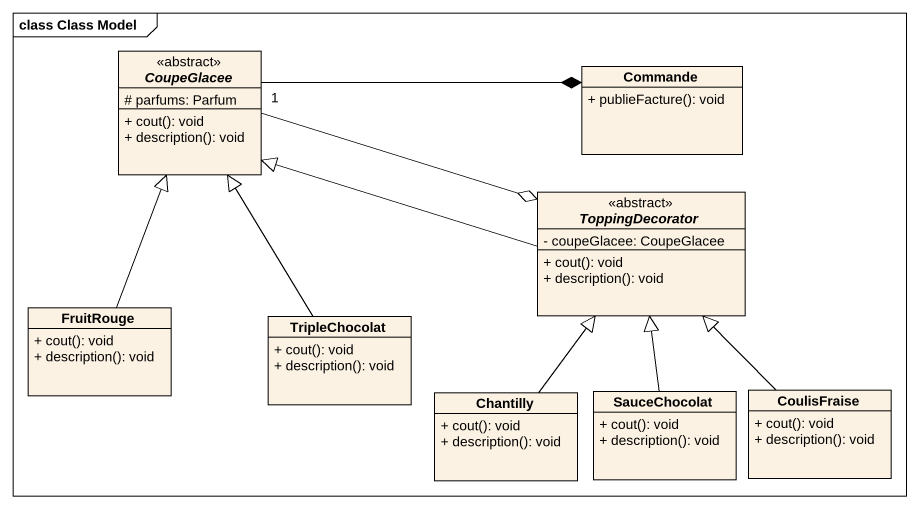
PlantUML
@startuml
mainframe class Class Model
hide circle
hide empty members
skinparam classAttributeIconSize 0
abstract class CoupeGlacee <<abstract>> {
  # parfums: Parfum
  + cout(): void
  + description(): void
}
class Commande {
  + publieFacture(): void
}
abstract class ToppingDecorator <<abstract>> {
  - coupeGlacee: CoupeGlacee
  + cout(): void
  + description(): void
}
class FruitRouge {
  + cout(): void
  + description(): void
}
class TripleChocolat {
  + cout(): void
  + description(): void
}
class Chantilly {
  + cout(): void
  + description(): void
}
class SauceChocolat {
  + cout(): void
  + description(): void
}
class CoulisFraise {
  + cout(): void
  + description(): void
}
CoupeGlacee -right-* Commande
CoupeGlacee "1" -right-o ToppingDecorator
ToppingDecorator -left-|> CoupeGlacee
FruitRouge -up-|> CoupeGlacee
TripleChocolat -up-|> CoupeGlacee
Chantilly -up-|> ToppingDecorator
SauceChocolat -up-|> ToppingDecorator
CoulisFraise -up-|> ToppingDecorator
@enduml
